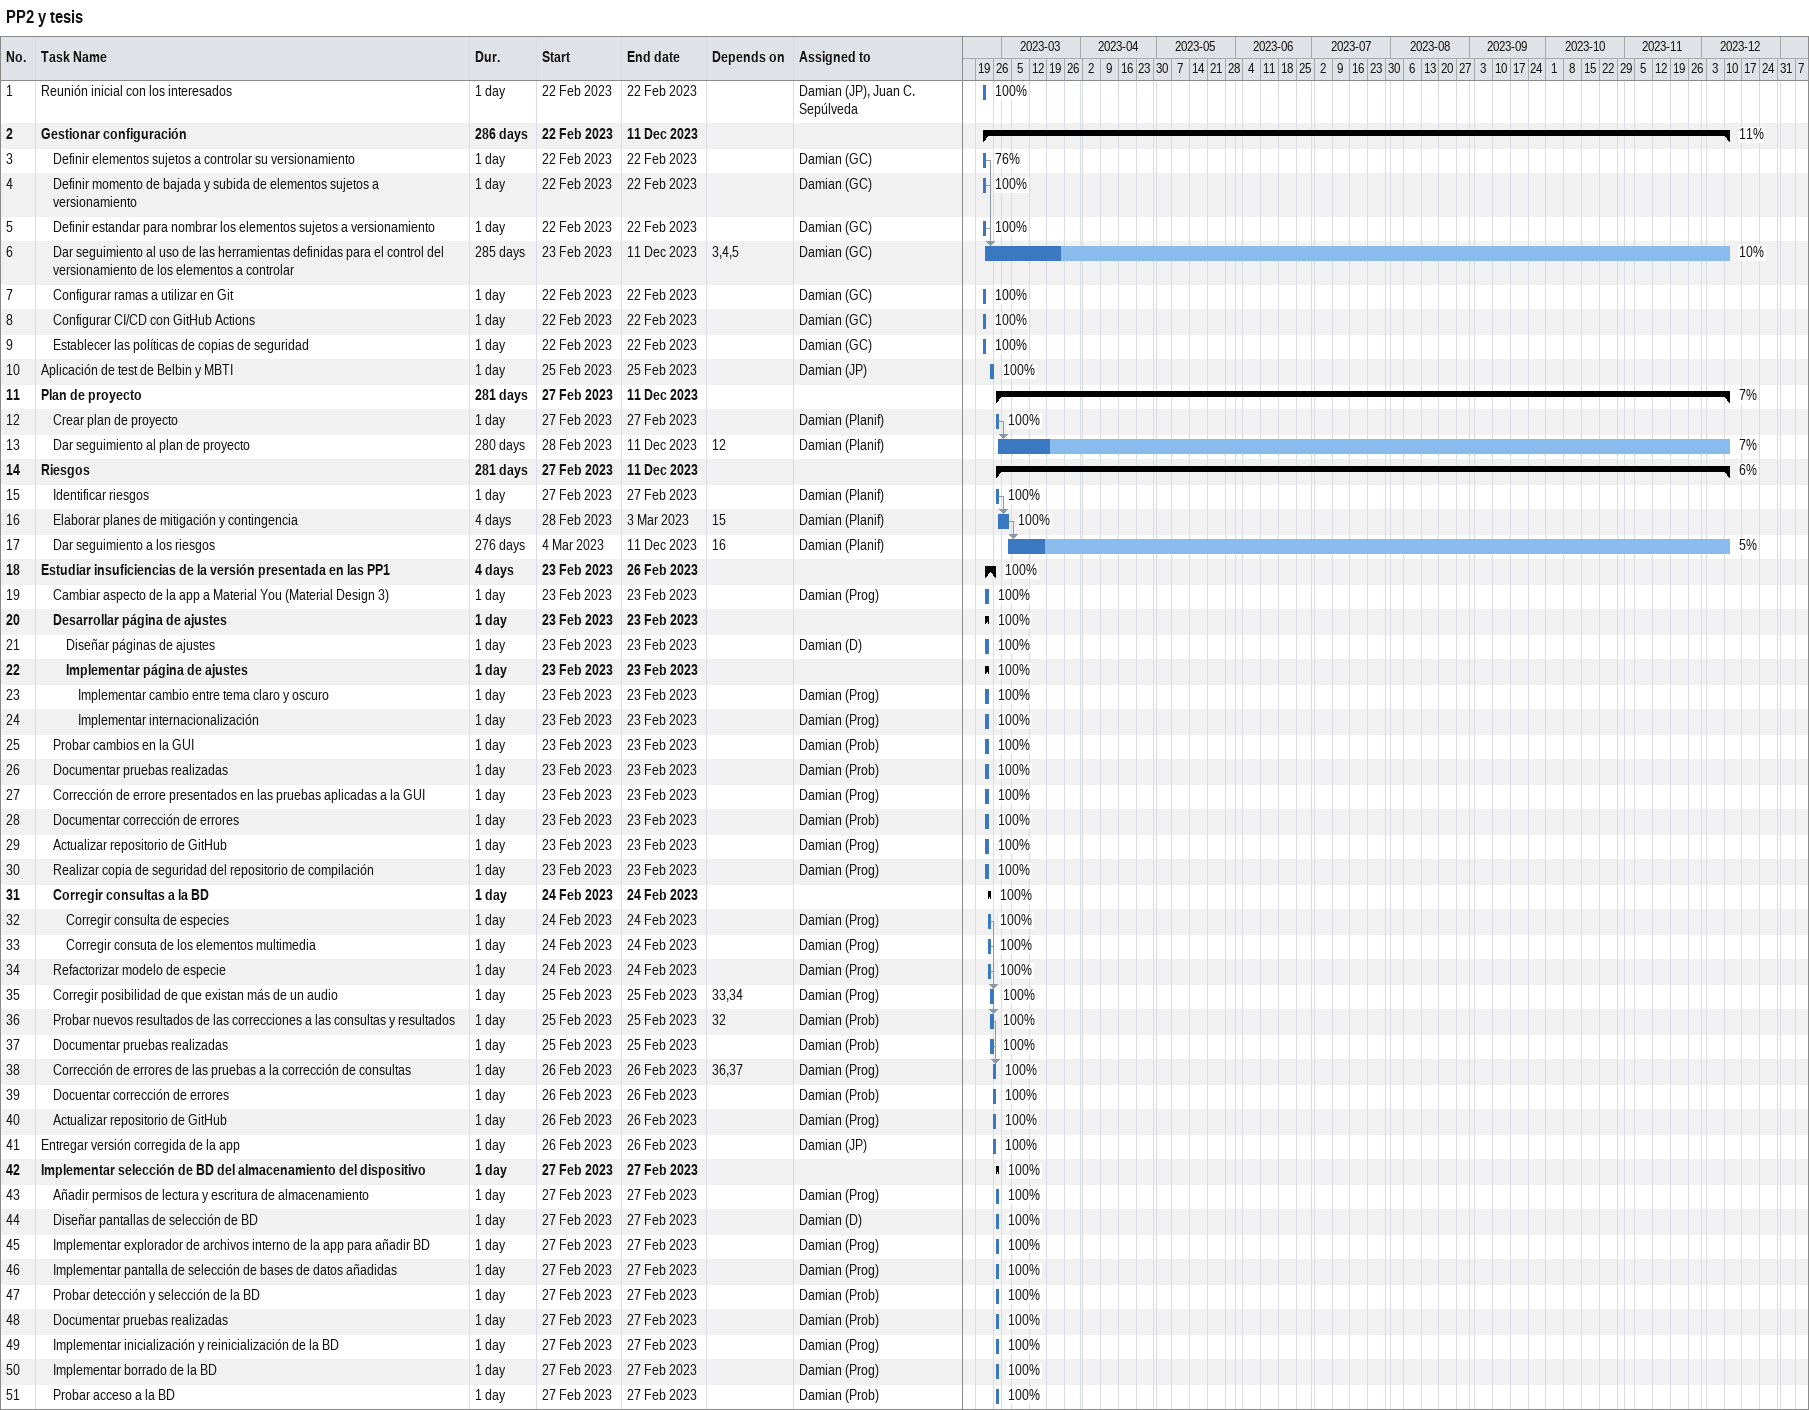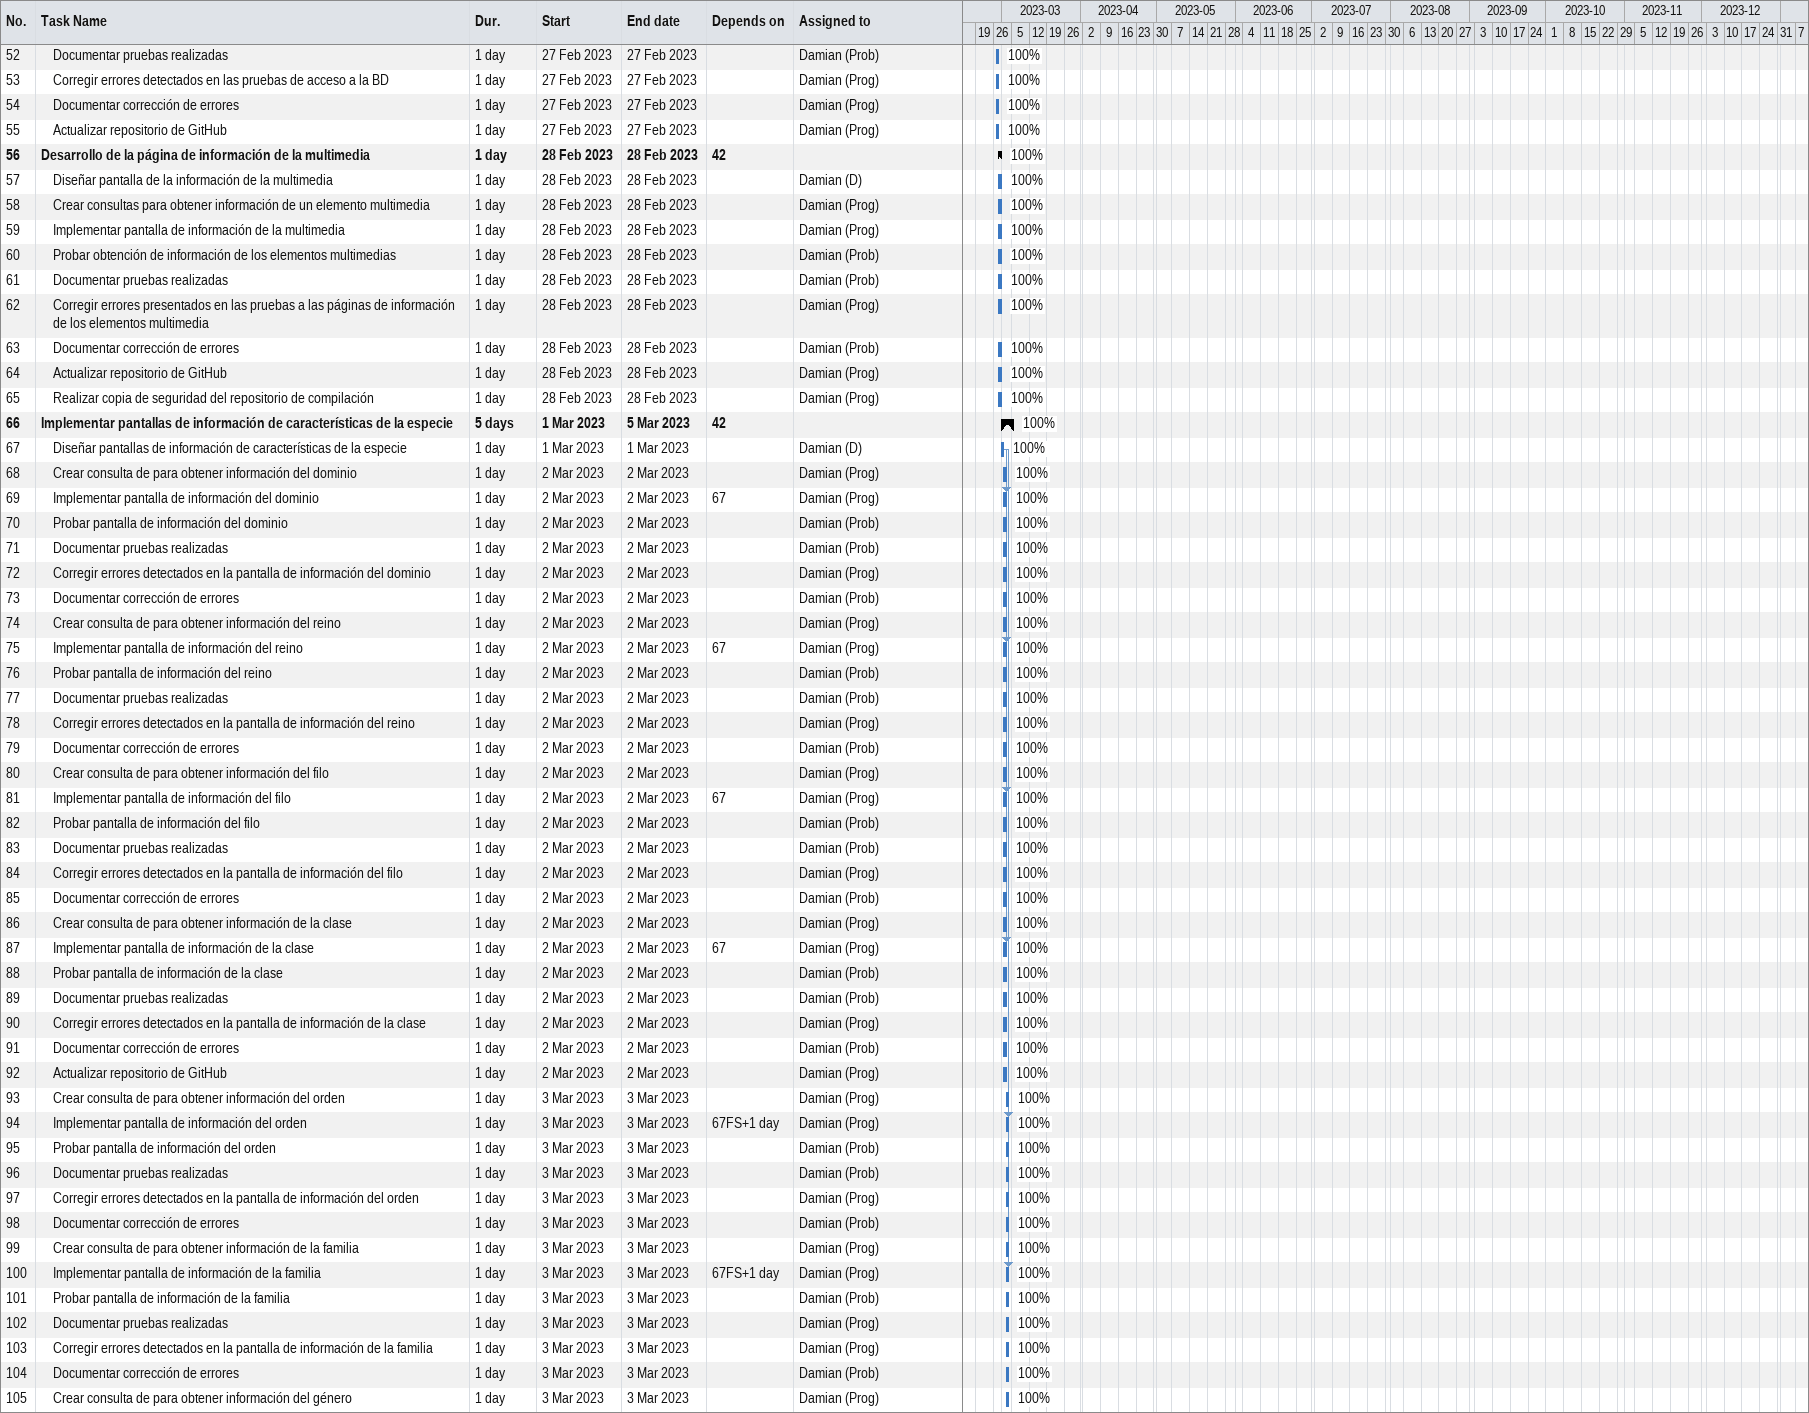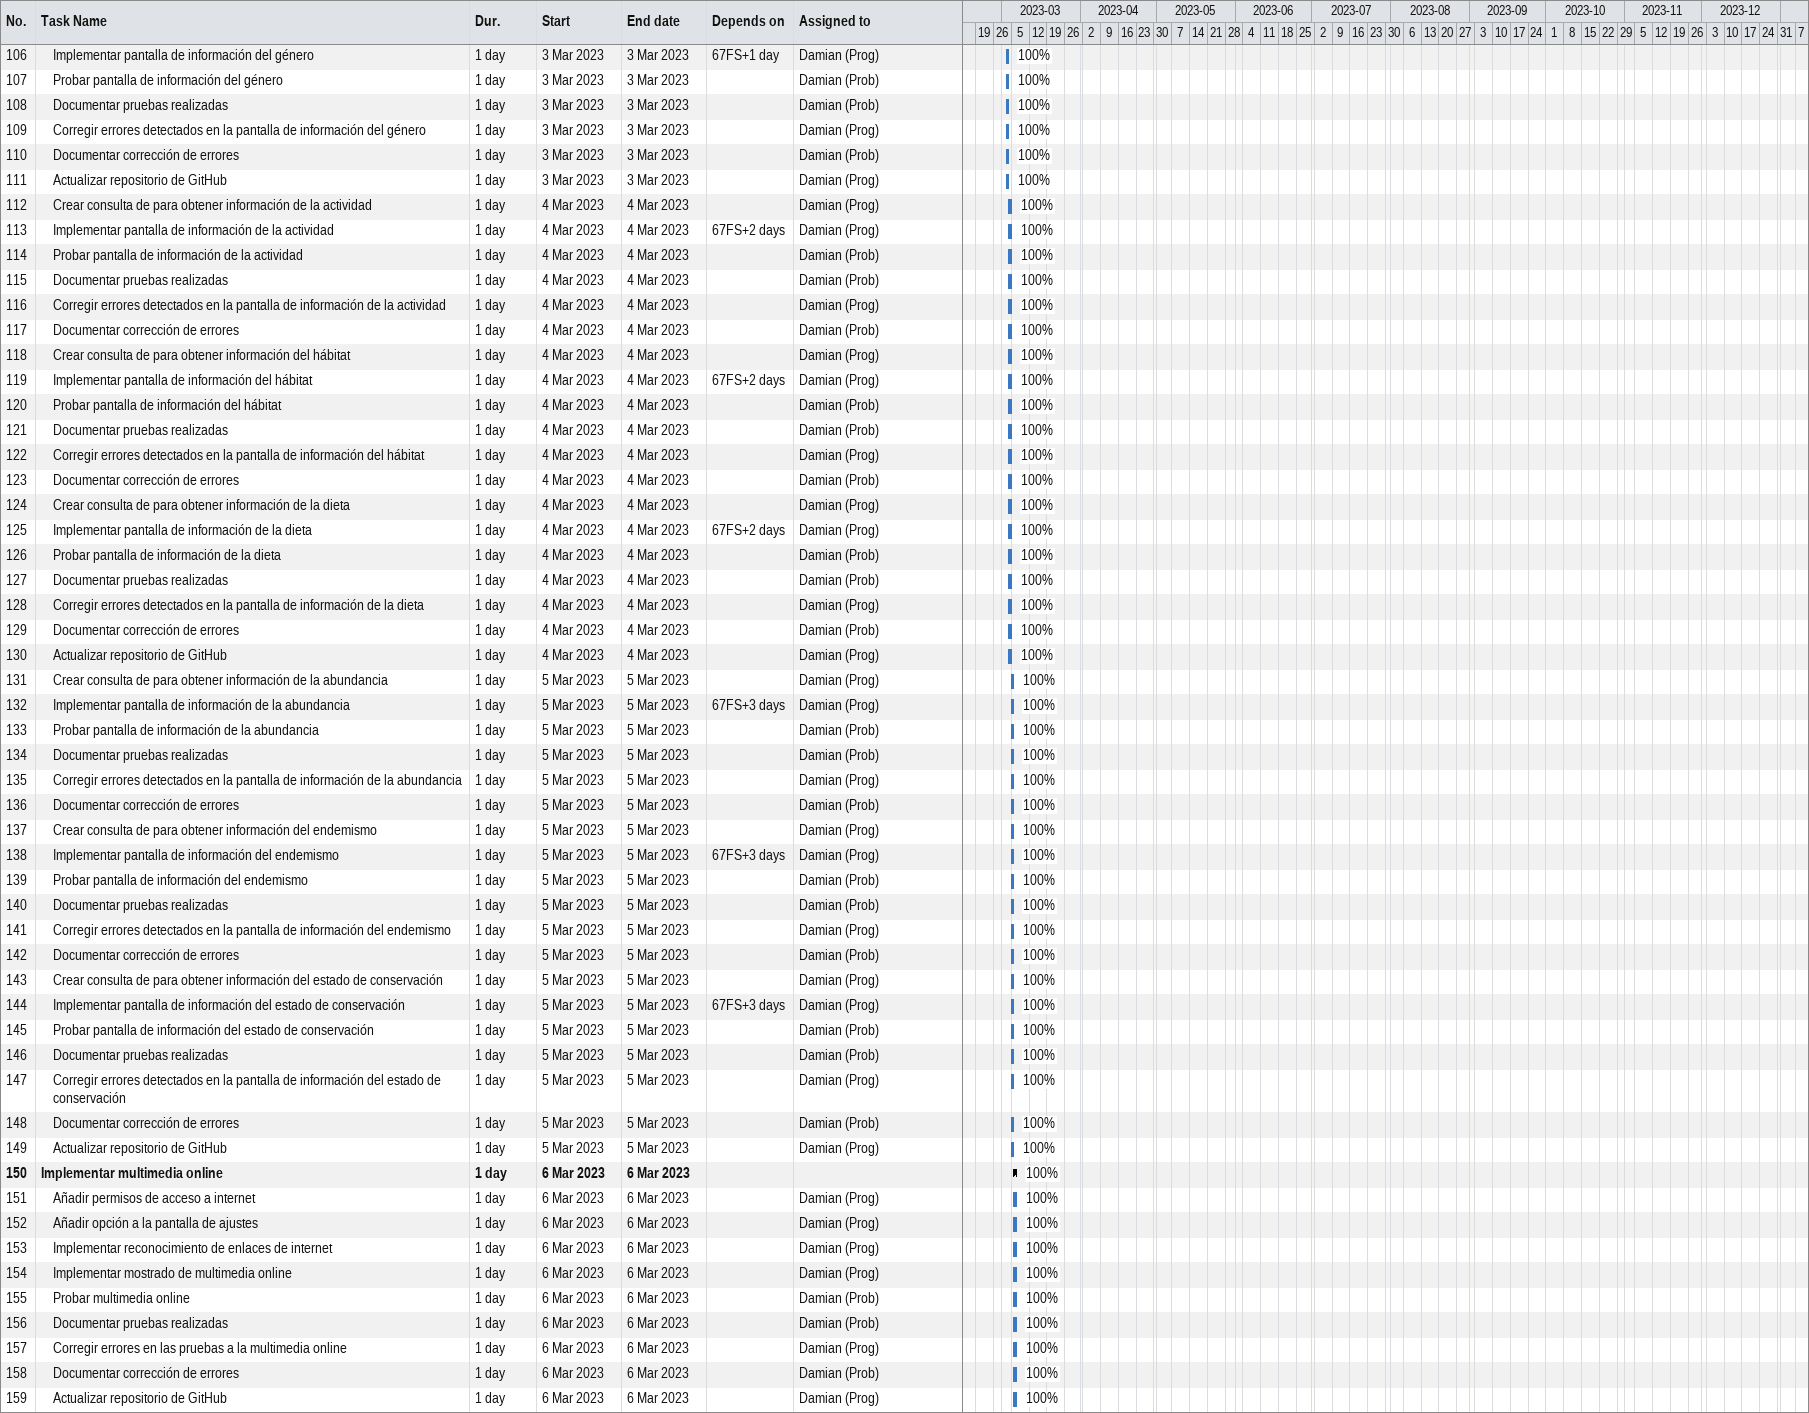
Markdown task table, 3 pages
PP2 y tesis

| ID | Level | Task | Duration | Start | Finish | Predecessors | Resources | % complete |
|---|---|---|---|---|---|---|---|---|
| 1 | 1 | Reunión inicial con los interesados | 1d | 2023-02-22 | 2023-02-22 |  | Damian (JP), Juan C. Sepúlveda | 100 |
| 2 | 1 | **Gestionar configuración** | 286d | 2023-02-22 | 2023-12-11 |  |  | 11 |
| 3 | 2 | Definir elementos sujetos a controlar su versionamiento | 1d | 2023-02-22 | 2023-02-22 |  | Damian (GC) | 76 |
| 4 | 2 | Definir momento de bajada y subida de elementos sujetos a versionamiento | 1d | 2023-02-22 | 2023-02-22 |  | Damian (GC) | 100 |
| 5 | 2 | Definir estandar para nombrar los elementos sujetos a versionamiento | 1d | 2023-02-22 | 2023-02-22 |  | Damian (GC) | 100 |
| 6 | 2 | Dar seguimiento al uso de las herramientas definidas para el control del versionamiento de los elementos a controlar | 285d | 2023-02-23 | 2023-12-11 | 3, 4, 5 | Damian (GC) | 10 |
| 7 | 2 | Configurar ramas a utilizar en Git | 1d | 2023-02-22 | 2023-02-22 |  | Damian (GC) | 100 |
| 8 | 2 | Configurar CI/CD con GitHub Actions | 1d | 2023-02-22 | 2023-02-22 |  | Damian (GC) | 100 |
| 9 | 2 | Establecer las políticas de copias de seguridad | 1d | 2023-02-22 | 2023-02-22 |  | Damian (GC) | 100 |
| 10 | 1 | Aplicación de test de Belbin y MBTI | 1d | 2023-02-25 | 2023-02-25 |  | Damian (JP) | 100 |
| 11 | 1 | **Plan de proyecto** | 281d | 2023-02-27 | 2023-12-11 |  |  | 7 |
| 12 | 2 | Crear plan de proyecto | 1d | 2023-02-27 | 2023-02-27 |  | Damian (Planif) | 100 |
| 13 | 2 | Dar seguimiento al plan de proyecto | 280d | 2023-02-28 | 2023-12-11 | 12 | Damian (Planif) | 7 |
| 14 | 1 | **Riesgos** | 281d | 2023-02-27 | 2023-12-11 |  |  | 6 |
| 15 | 2 | Identificar riesgos | 1d | 2023-02-27 | 2023-02-27 |  | Damian (Planif) | 100 |
| 16 | 2 | Elaborar planes de mitigación y contingencia | 4d | 2023-02-28 | 2023-03-03 | 15 | Damian (Planif) | 100 |
| 17 | 2 | Dar seguimiento a los riesgos | 276d | 2023-03-04 | 2023-12-11 | 16 | Damian (Planif) | 5 |
| 18 | 1 | **Estudiar insuficiencias de la versión presentada en las PP1** | 4d | 2023-02-23 | 2023-02-26 |  |  | 100 |
| 19 | 2 | Cambiar aspecto de la app a Material You (Material Design 3) | 1d | 2023-02-23 | 2023-02-23 |  | Damian (Prog) | 100 |
| 20 | 2 | **Desarrollar página de ajustes** | 1d | 2023-02-23 | 2023-02-23 |  |  | 100 |
| 21 | 3 | Diseñar páginas de ajustes | 1d | 2023-02-23 | 2023-02-23 |  | Damian (D) | 100 |
| 22 | 3 | **Implementar página de ajustes** | 1d | 2023-02-23 | 2023-02-23 |  |  | 100 |
| 23 | 4 | Implementar cambio entre tema claro y oscuro | 1d | 2023-02-23 | 2023-02-23 |  | Damian (Prog) | 100 |
| 24 | 4 | Implementar internacionalización | 1d | 2023-02-23 | 2023-02-23 |  | Damian (Prog) | 100 |
| 25 | 2 | Probar cambios en la GUI | 1d | 2023-02-23 | 2023-02-23 |  | Damian (Prob) | 100 |
| 26 | 2 | Documentar pruebas realizadas | 1d | 2023-02-23 | 2023-02-23 |  | Damian (Prob) | 100 |
| 27 | 2 | Corrección de errore presentados en las pruebas aplicadas a la GUI | 1d | 2023-02-23 | 2023-02-23 |  | Damian (Prog) | 100 |
| 28 | 2 | Documentar corrección de errores | 1d | 2023-02-23 | 2023-02-23 |  | Damian (Prob) | 100 |
| 29 | 2 | Actualizar repositorio de GitHub | 1d | 2023-02-23 | 2023-02-23 |  | Damian (Prog) | 100 |
| 30 | 2 | Realizar copia de seguridad del repositorio de compilación | 1d | 2023-02-23 | 2023-02-23 |  | Damian (Prog) | 100 |
| 31 | 2 | **Corregir consultas a la BD** | 1d | 2023-02-24 | 2023-02-24 |  |  | 100 |
| 32 | 3 | Corregir consulta de especies | 1d | 2023-02-24 | 2023-02-24 |  | Damian (Prog) | 100 |
| 33 | 3 | Corregir consuta de los elementos multimedia | 1d | 2023-02-24 | 2023-02-24 |  | Damian (Prog) | 100 |
| 34 | 2 | Refactorizar modelo de especie | 1d | 2023-02-24 | 2023-02-24 |  | Damian (Prog) | 100 |
| 35 | 2 | Corregir posibilidad de que existan más de un audio | 1d | 2023-02-25 | 2023-02-25 | 33, 34 | Damian (Prog) | 100 |
| 36 | 2 | Probar nuevos resultados de las correcciones a las consultas y resultados | 1d | 2023-02-25 | 2023-02-25 | 32 | Damian (Prob) | 100 |
| 37 | 2 | Documentar pruebas realizadas | 1d | 2023-02-25 | 2023-02-25 |  | Damian (Prob) | 100 |
| 38 | 2 | Corrección de errores de las pruebas a la corrección de consultas | 1d | 2023-02-26 | 2023-02-26 | 36, 37 | Damian (Prog) | 100 |
| 39 | 2 | Docuentar corrección de errores | 1d | 2023-02-26 | 2023-02-26 |  | Damian (Prob) | 100 |
| 40 | 2 | Actualizar repositorio de GitHub | 1d | 2023-02-26 | 2023-02-26 |  | Damian (Prog) | 100 |
| 41 | 1 | Entregar versión corregida de la app | 1d | 2023-02-26 | 2023-02-26 |  | Damian (JP) | 100 |
| 42 | 1 | **Implementar selección de BD del almacenamiento del dispositivo** | 1d | 2023-02-27 | 2023-02-27 |  |  | 100 |
| 43 | 2 | Añadir permisos de lectura y escritura de almacenamiento | 1d | 2023-02-27 | 2023-02-27 |  | Damian (Prog) | 100 |
| 44 | 2 | Diseñar pantallas de selección de BD | 1d | 2023-02-27 | 2023-02-27 |  | Damian (D) | 100 |
| 45 | 2 | Implementar explorador de archivos interno de la app para añadir BD | 1d | 2023-02-27 | 2023-02-27 |  | Damian (Prog) | 100 |
| 46 | 2 | Implementar pantalla de selección de bases de datos añadidas | 1d | 2023-02-27 | 2023-02-27 |  | Damian (Prog) | 100 |
| 47 | 2 | Probar detección y selección de la BD | 1d | 2023-02-27 | 2023-02-27 |  | Damian (Prob) | 100 |
| 48 | 2 | Documentar pruebas realizadas | 1d | 2023-02-27 | 2023-02-27 |  | Damian (Prob) | 100 |
| 49 | 2 | Implementar inicialización y reinicialización de la BD | 1d | 2023-02-27 | 2023-02-27 |  | Damian (Prog) | 100 |
| 50 | 2 | Implementar borrado de la BD | 1d | 2023-02-27 | 2023-02-27 |  | Damian (Prog) | 100 |
| 51 | 2 | Probar acceso a la BD | 1d | 2023-02-27 | 2023-02-27 |  | Damian (Prob) | 100 |
| 52 | 2 | Documentar pruebas realizadas | 1d | 2023-02-27 | 2023-02-27 |  | Damian (Prob) | 100 |
| 53 | 2 | Corregir errores detectados en las pruebas de acceso a la BD | 1d | 2023-02-27 | 2023-02-27 |  | Damian (Prog) | 100 |
| 54 | 2 | Documentar corrección de errores | 1d | 2023-02-27 | 2023-02-27 |  | Damian (Prog) | 100 |
| 55 | 2 | Actualizar repositorio de GitHub | 1d | 2023-02-27 | 2023-02-27 |  | Damian (Prog) | 100 |
| 56 | 1 | **Desarrollo de la página de información de la multimedia** | 1d | 2023-02-28 | 2023-02-28 | 42 |  | 100 |
| 57 | 2 | Diseñar pantalla de la información de la multimedia | 1d | 2023-02-28 | 2023-02-28 |  | Damian (D) | 100 |
| 58 | 2 | Crear consultas para obtener información de un elemento multimedia | 1d | 2023-02-28 | 2023-02-28 |  | Damian (Prog) | 100 |
| 59 | 2 | Implementar pantalla de información de la multimedia | 1d | 2023-02-28 | 2023-02-28 |  | Damian (Prog) | 100 |
| 60 | 2 | Probar obtención de información de los elementos multimedias | 1d | 2023-02-28 | 2023-02-28 |  | Damian (Prob) | 100 |
| 61 | 2 | Documentar pruebas realizadas | 1d | 2023-02-28 | 2023-02-28 |  | Damian (Prob) | 100 |
| 62 | 2 | Corregir errores presentados en las pruebas a las páginas de información de los elementos multimedia | 1d | 2023-02-28 | 2023-02-28 |  | Damian (Prog) | 100 |
| 63 | 2 | Documentar corrección de errores | 1d | 2023-02-28 | 2023-02-28 |  | Damian (Prob) | 100 |
| 64 | 2 | Actualizar repositorio de GitHub | 1d | 2023-02-28 | 2023-02-28 |  | Damian (Prog) | 100 |
| 65 | 2 | Realizar copia de seguridad del repositorio de compilación | 1d | 2023-02-28 | 2023-02-28 |  | Damian (Prog) | 100 |
| 66 | 1 | **Implementar pantallas de información de características de la especie** | 5d | 2023-03-01 | 2023-03-05 | 42 |  | 100 |
| 67 | 2 | Diseñar pantallas de información de características de la especie | 1d | 2023-03-01 | 2023-03-01 |  | Damian (D) | 100 |
| 68 | 2 | Crear consulta de para obtener información del dominio | 1d | 2023-03-02 | 2023-03-02 |  | Damian (Prog) | 100 |
| 69 | 2 | Implementar pantalla de información del dominio | 1d | 2023-03-02 | 2023-03-02 | 67 | Damian (Prog) | 100 |
| 70 | 2 | Probar pantalla de información del dominio | 1d | 2023-03-02 | 2023-03-02 |  | Damian (Prob) | 100 |
| 71 | 2 | Documentar pruebas realizadas | 1d | 2023-03-02 | 2023-03-02 |  | Damian (Prob) | 100 |
| 72 | 2 | Corregir errores detectados en la pantalla de información del dominio | 1d | 2023-03-02 | 2023-03-02 |  | Damian (Prog) | 100 |
| 73 | 2 | Documentar corrección de errores | 1d | 2023-03-02 | 2023-03-02 |  | Damian (Prob) | 100 |
| 74 | 2 | Crear consulta de para obtener información del reino | 1d | 2023-03-02 | 2023-03-02 |  | Damian (Prog) | 100 |
| 75 | 2 | Implementar pantalla de información del reino | 1d | 2023-03-02 | 2023-03-02 | 67 | Damian (Prog) | 100 |
| 76 | 2 | Probar pantalla de información del reino | 1d | 2023-03-02 | 2023-03-02 |  | Damian (Prob) | 100 |
| 77 | 2 | Documentar pruebas realizadas | 1d | 2023-03-02 | 2023-03-02 |  | Damian (Prob) | 100 |
| 78 | 2 | Corregir errores detectados en la pantalla de información del reino | 1d | 2023-03-02 | 2023-03-02 |  | Damian (Prog) | 100 |
| 79 | 2 | Documentar corrección de errores | 1d | 2023-03-02 | 2023-03-02 |  | Damian (Prob) | 100 |
| 80 | 2 | Crear consulta de para obtener información del filo | 1d | 2023-03-02 | 2023-03-02 |  | Damian (Prog) | 100 |
| 81 | 2 | Implementar pantalla de información del filo | 1d | 2023-03-02 | 2023-03-02 | 67 | Damian (Prog) | 100 |
| 82 | 2 | Probar pantalla de información del filo | 1d | 2023-03-02 | 2023-03-02 |  | Damian (Prob) | 100 |
| 83 | 2 | Documentar pruebas realizadas | 1d | 2023-03-02 | 2023-03-02 |  | Damian (Prob) | 100 |
| 84 | 2 | Corregir errores detectados en la pantalla de información del filo | 1d | 2023-03-02 | 2023-03-02 |  | Damian (Prog) | 100 |
| 85 | 2 | Documentar corrección de errores | 1d | 2023-03-02 | 2023-03-02 |  | Damian (Prob) | 100 |
| 86 | 2 | Crear consulta de para obtener información de la clase | 1d | 2023-03-02 | 2023-03-02 |  | Damian (Prog) | 100 |
| 87 | 2 | Implementar pantalla de información de la clase | 1d | 2023-03-02 | 2023-03-02 | 67 | Damian (Prog) | 100 |
| 88 | 2 | Probar pantalla de información de la clase | 1d | 2023-03-02 | 2023-03-02 |  | Damian (Prob) | 100 |
| 89 | 2 | Documentar pruebas realizadas | 1d | 2023-03-02 | 2023-03-02 |  | Damian (Prob) | 100 |
| 90 | 2 | Corregir errores detectados en la pantalla de información de la clase | 1d | 2023-03-02 | 2023-03-02 |  | Damian (Prog) | 100 |
| 91 | 2 | Documentar corrección de errores | 1d | 2023-03-02 | 2023-03-02 |  | Damian (Prob) | 100 |
| 92 | 2 | Actualizar repositorio de GitHub | 1d | 2023-03-02 | 2023-03-02 |  | Damian (Prog) | 100 |
| 93 | 2 | Crear consulta de para obtener información del orden | 1d | 2023-03-03 | 2023-03-03 |  | Damian (Prog) | 100 |
| 94 | 2 | Implementar pantalla de información del orden | 1d | 2023-03-03 | 2023-03-03 | 67FS+1d | Damian (Prog) | 100 |
| 95 | 2 | Probar pantalla de información del orden | 1d | 2023-03-03 | 2023-03-03 |  | Damian (Prob) | 100 |
| 96 | 2 | Documentar pruebas realizadas | 1d | 2023-03-03 | 2023-03-03 |  | Damian (Prob) | 100 |
| 97 | 2 | Corregir errores detectados en la pantalla de información del orden | 1d | 2023-03-03 | 2023-03-03 |  | Damian (Prog) | 100 |
| 98 | 2 | Documentar corrección de errores | 1d | 2023-03-03 | 2023-03-03 |  | Damian (Prob) | 100 |
| 99 | 2 | Crear consulta de para obtener información de la familia | 1d | 2023-03-03 | 2023-03-03 |  | Damian (Prog) | 100 |
| 100 | 2 | Implementar pantalla de información de la familia | 1d | 2023-03-03 | 2023-03-03 | 67FS+1d | Damian (Prog) | 100 |
| 101 | 2 | Probar pantalla de información de la familia | 1d | 2023-03-03 | 2023-03-03 |  | Damian (Prob) | 100 |
| 102 | 2 | Documentar pruebas realizadas | 1d | 2023-03-03 | 2023-03-03 |  | Damian (Prog) | 100 |
| 103 | 2 | Corregir errores detectados en la pantalla de información de la familia | 1d | 2023-03-03 | 2023-03-03 |  | Damian (Prog) | 100 |
| 104 | 2 | Documentar corrección de errores | 1d | 2023-03-03 | 2023-03-03 |  | Damian (Prob) | 100 |
| 105 | 2 | Crear consulta de para obtener información del género | 1d | 2023-03-03 | 2023-03-03 |  | Damian (Prog) | 100 |
| 106 | 2 | Implementar pantalla de información del género | 1d | 2023-03-03 | 2023-03-03 | 67FS+1d | Damian (Prog) | 100 |
| 107 | 2 | Probar pantalla de información del género | 1d | 2023-03-03 | 2023-03-03 |  | Damian (Prob) | 100 |
| 108 | 2 | Documentar pruebas realizadas | 1d | 2023-03-03 | 2023-03-03 |  | Damian (Prob) | 100 |
| 109 | 2 | Corregir errores detectados en la pantalla de información del género | 1d | 2023-03-03 | 2023-03-03 |  | Damian (Prog) | 100 |
| 110 | 2 | Documentar corrección de errores | 1d | 2023-03-03 | 2023-03-03 |  | Damian (Prob) | 100 |
| 111 | 2 | Actualizar repositorio de GitHub | 1d | 2023-03-03 | 2023-03-03 |  | Damian (Prog) | 100 |
| 112 | 2 | Crear consulta de para obtener información de la actividad | 1d | 2023-03-04 | 2023-03-04 |  | Damian (Prog) | 100 |
| 113 | 2 | Implementar pantalla de información de la actividad | 1d | 2023-03-04 | 2023-03-04 | 67FS+2d | Damian (Prog) | 100 |
| 114 | 2 | Probar pantalla de información de la actividad | 1d | 2023-03-04 | 2023-03-04 |  | Damian (Prob) | 100 |
| 115 | 2 | Documentar pruebas realizadas | 1d | 2023-03-04 | 2023-03-04 |  | Damian (Prob) | 100 |
| 116 | 2 | Corregir errores detectados en la pantalla de información de la actividad | 1d | 2023-03-04 | 2023-03-04 |  | Damian (Prog) | 100 |
| 117 | 2 | Documentar corrección de errores | 1d | 2023-03-04 | 2023-03-04 |  | Damian (Prob) | 100 |
| 118 | 2 | Crear consulta de para obtener información del hábitat | 1d | 2023-03-04 | 2023-03-04 |  | Damian (Prog) | 100 |
| 119 | 2 | Implementar pantalla de información del hábitat | 1d | 2023-03-04 | 2023-03-04 | 67FS+2d | Damian (Prog) | 100 |
| 120 | 2 | Probar pantalla de información del hábitat | 1d | 2023-03-04 | 2023-03-04 |  | Damian (Prob) | 100 |
| 121 | 2 | Documentar pruebas realizadas | 1d | 2023-03-04 | 2023-03-04 |  | Damian (Prob) | 100 |
| 122 | 2 | Corregir errores detectados en la pantalla de información del hábitat | 1d | 2023-03-04 | 2023-03-04 |  | Damian (Prog) | 100 |
| 123 | 2 | Documentar corrección de errores | 1d | 2023-03-04 | 2023-03-04 |  | Damian (Prob) | 100 |
| 124 | 2 | Crear consulta de para obtener información de la dieta | 1d | 2023-03-04 | 2023-03-04 |  | Damian (Prog) | 100 |
| 125 | 2 | Implementar pantalla de información de la dieta | 1d | 2023-03-04 | 2023-03-04 | 67FS+2d | Damian (Prog) | 100 |
| 126 | 2 | Probar pantalla de información de la dieta | 1d | 2023-03-04 | 2023-03-04 |  | Damian (Prob) | 100 |
| 127 | 2 | Documentar pruebas realizadas | 1d | 2023-03-04 | 2023-03-04 |  | Damian (Prob) | 100 |
| 128 | 2 | Corregir errores detectados en la pantalla de información de la dieta | 1d | 2023-03-04 | 2023-03-04 |  | Damian (Prog) | 100 |
| 129 | 2 | Documentar corrección de errores | 1d | 2023-03-04 | 2023-03-04 |  | Damian (Prob) | 100 |
| 130 | 2 | Actualizar repositorio de GitHub | 1d | 2023-03-04 | 2023-03-04 |  | Damian (Prog) | 100 |
| 131 | 2 | Crear consulta de para obtener información de la abundancia | 1d | 2023-03-05 | 2023-03-05 |  | Damian (Prog) | 100 |
| 132 | 2 | Implementar pantalla de información de la abundancia | 1d | 2023-03-05 | 2023-03-05 | 67FS+3d | Damian (Prog) | 100 |
| 133 | 2 | Probar pantalla de información de la abundancia | 1d | 2023-03-05 | 2023-03-05 |  | Damian (Prob) | 100 |
| 134 | 2 | Documentar pruebas realizadas | 1d | 2023-03-05 | 2023-03-05 |  | Damian (Prob) | 100 |
| 135 | 2 | Corregir errores detectados en la pantalla de información de la abundancia | 1d | 2023-03-05 | 2023-03-05 |  | Damian (Prog) | 100 |
| 136 | 2 | Documentar corrección de errores | 1d | 2023-03-05 | 2023-03-05 |  | Damian (Prob) | 100 |
| 137 | 2 | Crear consulta de para obtener información del endemismo | 1d | 2023-03-05 | 2023-03-05 |  | Damian (Prog) | 100 |
| 138 | 2 | Implementar pantalla de información del endemismo | 1d | 2023-03-05 | 2023-03-05 | 67FS+3d | Damian (Prog) | 100 |
| 139 | 2 | Probar pantalla de información del endemismo | 1d | 2023-03-05 | 2023-03-05 |  | Damian (Prob) | 100 |
| 140 | 2 | Documentar pruebas realizadas | 1d | 2023-03-05 | 2023-03-05 |  | Damian (Prob) | 100 |
| 141 | 2 | Corregir errores detectados en la pantalla de información del endemismo | 1d | 2023-03-05 | 2023-03-05 |  | Damian (Prog) | 100 |
| 142 | 2 | Documentar corrección de errores | 1d | 2023-03-05 | 2023-03-05 |  | Damian (Prob) | 100 |
| 143 | 2 | Crear consulta de para obtener información del estado de conservación | 1d | 2023-03-05 | 2023-03-05 |  | Damian (Prog) | 100 |
| 144 | 2 | Implementar pantalla de información del estado de conservación | 1d | 2023-03-05 | 2023-03-05 | 67FS+3d | Damian (Prog) | 100 |
| 145 | 2 | Probar pantalla de información del estado de conservación | 1d | 2023-03-05 | 2023-03-05 |  | Damian (Prob) | 100 |
| 146 | 2 | Documentar pruebas realizadas | 1d | 2023-03-05 | 2023-03-05 |  | Damian (Prob) | 100 |
| 147 | 2 | Corregir errores detectados en la pantalla de información del estado de conservación | 1d | 2023-03-05 | 2023-03-05 |  | Damian (Prog) | 100 |
| 148 | 2 | Documentar corrección de errores | 1d | 2023-03-05 | 2023-03-05 |  | Damian (Prob) | 100 |
| 149 | 2 | Actualizar repositorio de GitHub | 1d | 2023-03-05 | 2023-03-05 |  | Damian (Prog) | 100 |
| 150 | 1 | **Implementar multimedia online** | 1d | 2023-03-06 | 2023-03-06 |  |  | 100 |
| 151 | 2 | Añadir permisos de acceso a internet | 1d | 2023-03-06 | 2023-03-06 |  | Damian (Prog) | 100 |
| 152 | 2 | Añadir opción a la pantalla de ajustes | 1d | 2023-03-06 | 2023-03-06 |  | Damian (Prog) | 100 |
| 153 | 2 | Implementar reconocimiento de enlaces de internet | 1d | 2023-03-06 | 2023-03-06 |  | Damian (Prog) | 100 |
| 154 | 2 | Implementar mostrado de multimedia online | 1d | 2023-03-06 | 2023-03-06 |  | Damian (Prog) | 100 |
| 155 | 2 | Probar multimedia online | 1d | 2023-03-06 | 2023-03-06 |  | Damian (Prob) | 100 |
| 156 | 2 | Documentar pruebas realizadas | 1d | 2023-03-06 | 2023-03-06 |  | Damian (Prob) | 100 |
| 157 | 2 | Corregir errores en las pruebas a la multimedia online | 1d | 2023-03-06 | 2023-03-06 |  | Damian (Prog) | 100 |
| 158 | 2 | Documentar corrección de errores | 1d | 2023-03-06 | 2023-03-06 |  | Damian (Prob) | 100 |
| 159 | 2 | Actualizar repositorio de GitHub | 1d | 2023-03-06 | 2023-03-06 |  | Damian (Prog) | 100 |
